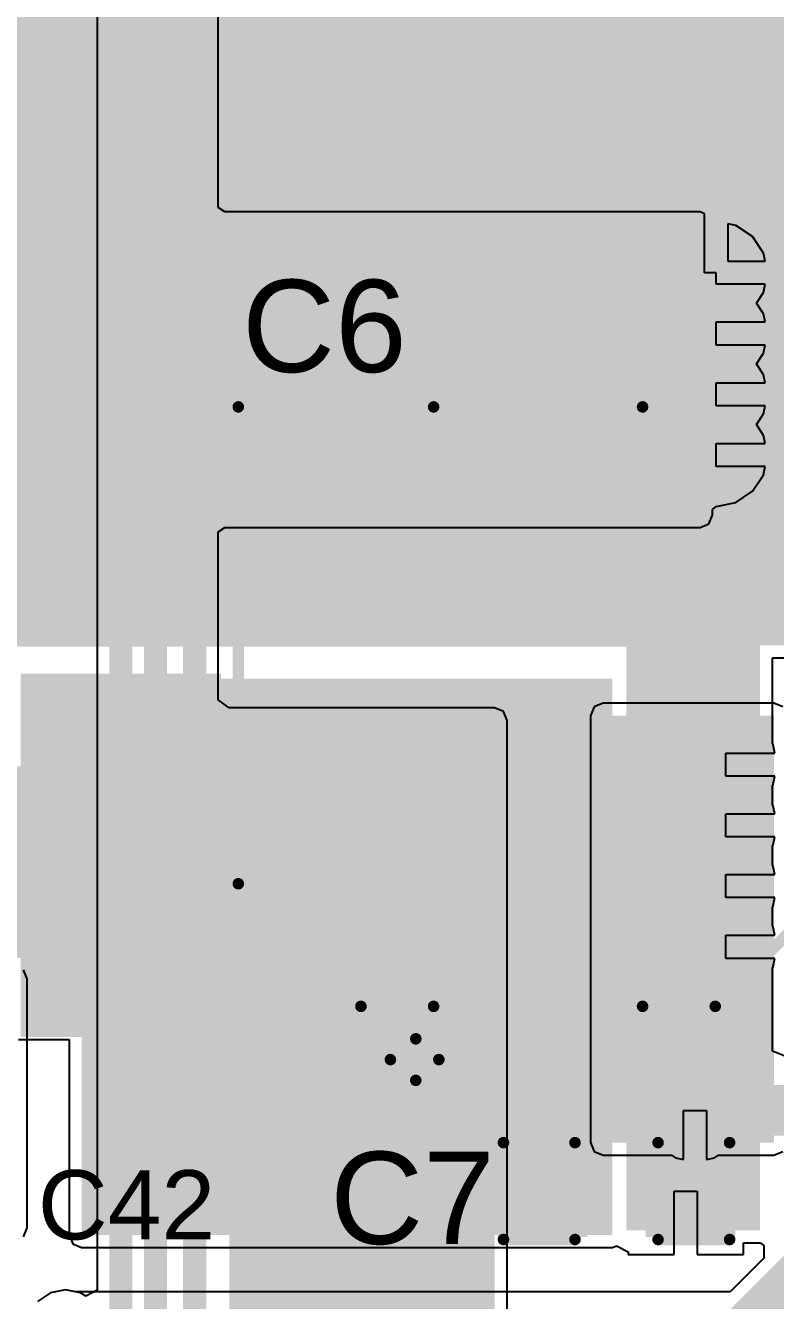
# Model space of a CAD drawing. Header units: millimetres. Extents: x -0.25 to 4.68, y -0.29 to 2.93.
# Drawn here: x 3.297 to 3.622, y 1.878 to 2.43 of the extents above; entities that cross this region are included whole.
import ezdxf

# ---------------------------------------------------------------- set-up
doc = ezdxf.new("R2010")
doc.units = ezdxf.units.MM
doc.header["$MEASUREMENT"] = 0
for name, color, linetype in [('BottomLayer', 5, 'Continuous'), ('BottomSolder', 6, 'Continuous'), ('TopLayer', 1, 'Continuous'), ('TopOverlay', 2, 'Continuous'), ('TopPaste', 8, 'Continuous'), ('TopSolder', 216, 'Continuous'), ('ViaHoleLayer', 16, 'Continuous')]:
    doc.layers.add(name, color=color, linetype=linetype)
doc.styles.add('Arial', font='arial.ttf', dxfattribs={"height": 0.2})

# ---------------------------------------------------------------- blocks, each defined once
blk = doc.blocks.new('20SVPF120M_36')
at = {"layer": 'TopLayer'}
for points in [[(-0.17913, 0.0315), (-0.04134, 0.0315), (-0.04134, -0.0315), (-0.17913, -0.0315)], [(0.04134, 0.0315), (0.17913, 0.0315), (0.17913, -0.0315), (0.04134, -0.0315)]]:
    blk.add_hatch(color=1, dxfattribs=at).paths.add_polyline_path(points)
at = {"layer": 'TopPaste'}
for points in [[(-0.17913, 0.0315), (-0.04134, 0.0315), (-0.04134, -0.0315), (-0.17913, -0.0315)], [(0.04134, 0.0315), (0.17913, 0.0315), (0.17913, -0.0315), (0.04134, -0.0315)]]:
    blk.add_hatch(color=8, dxfattribs=at).paths.add_polyline_path(points)
at = {"layer": 'TopSolder'}
for points in [[(-0.18313, 0.0355), (-0.03734, 0.0355), (-0.03734, -0.0355), (-0.18313, -0.0355)], [(0.03734, 0.0355), (0.18313, 0.0355), (0.18313, -0.0355), (0.03734, -0.0355)]]:
    blk.add_hatch(color=216, dxfattribs=at).paths.add_polyline_path(points)
at = {"layer": 'TopOverlay', "const_width": 0.005}
for points in [[(-0.07677, 0.12992), (-0.12992, 0.07677)], [(-0.07677, 0.12992), (0.12992, 0.12992)], [(0.12992, 0.12992), (0.12992, 0.04528)], [(-0.12992, 0.07677), (-0.12992, 0.04528)], [(-0.153, 0.064), (-0.153, 0.043)], [(-0.162, 0.053), (-0.144, 0.053)], [(-0.12992, -0.04528), (-0.12992, -0.07677)], [(0.12992, -0.04528), (0.12992, -0.12992)], [(-0.12992, -0.07677), (-0.07677, -0.12992)], [(-0.07677, -0.12992), (0.12992, -0.12992)]]:
    blk.add_lwpolyline(points, dxfattribs=at)
at = {"layer": 'TopOverlay', "const_width": 0.0025}
for points in [[(-0.07802, 0.12992, 1), (-0.07552, 0.12992, 1)], [(-0.07802, 0.12992, 1), (-0.07552, 0.12992, 1)], [(0.12867, 0.12992, 1), (0.13117, 0.12992, 1)], [(0.12867, 0.12992, 1), (0.13117, 0.12992, 1)], [(-0.13117, 0.07677, 1), (-0.12867, 0.07677, 1)], [(-0.13117, 0.07677, 1), (-0.12867, 0.07677, 1)], [(-0.15425, 0.064, 1), (-0.15175, 0.064, 1)], [(-0.16325, 0.053, 1), (-0.16075, 0.053, 1)], [(-0.14525, 0.053, 1), (-0.14275, 0.053, 1)], [(-0.15425, 0.043, 1), (-0.15175, 0.043, 1)], [(-0.13117, 0.04528, 1), (-0.12867, 0.04528, 1)], [(0.12867, 0.04528, 1), (0.13117, 0.04528, 1)], [(-0.13117, -0.04528, 1), (-0.12867, -0.04528, 1)], [(0.12867, -0.04528, 1), (0.13117, -0.04528, 1)], [(-0.13117, -0.07677, 1), (-0.12867, -0.07677, 1)], [(-0.13117, -0.07677, 1), (-0.12867, -0.07677, 1)], [(-0.07802, -0.12992, 1), (-0.07552, -0.12992, 1)], [(-0.07802, -0.12992, 1), (-0.07552, -0.12992, 1)], [(0.12867, -0.12992, 1), (0.13117, -0.12992, 1)], [(0.12867, -0.12992, 1), (0.13117, -0.12992, 1)]]:
    blk.add_lwpolyline(points, format="xyb", close=True, dxfattribs=at)
blk = doc.blocks.new('SOT__223_53')
at = {"layer": 'TopLayer'}
for points in [[(-0.0748, 0.15945), (0.0748, 0.15945), (0.0748, 0.08071), (-0.0748, 0.08071)], [(-0.12008, -0.08071), (-0.06102, -0.08071), (-0.06102, -0.15945), (-0.12008, -0.15945)], [(-0.02953, -0.08071), (0.02953, -0.08071), (0.02953, -0.15945), (-0.02953, -0.15945)], [(0.06102, -0.08071), (0.12008, -0.08071), (0.12008, -0.15945), (0.06102, -0.15945)]]:
    blk.add_hatch(color=1, dxfattribs=at).paths.add_polyline_path(points)
at = {"layer": 'TopPaste'}
for points in [[(-0.0748, 0.15945), (0.0748, 0.15945), (0.0748, 0.08071), (-0.0748, 0.08071)], [(-0.12008, -0.08071), (-0.06102, -0.08071), (-0.06102, -0.15945), (-0.12008, -0.15945)], [(-0.02953, -0.08071), (0.02953, -0.08071), (0.02953, -0.15945), (-0.02953, -0.15945)], [(0.06102, -0.08071), (0.12008, -0.08071), (0.12008, -0.15945), (0.06102, -0.15945)]]:
    blk.add_hatch(color=8, dxfattribs=at).paths.add_polyline_path(points)
at = {"layer": 'TopSolder'}
for points in [[(-0.0788, 0.16345), (0.0788, 0.16345), (0.0788, 0.07671), (-0.0788, 0.07671)], [(-0.12408, -0.07671), (-0.05702, -0.07671), (-0.05702, -0.16345), (-0.12408, -0.16345)], [(-0.03353, -0.07671), (0.03353, -0.07671), (0.03353, -0.16345), (-0.03353, -0.16345)], [(0.05702, -0.07671), (0.12408, -0.07671), (0.12408, -0.16345), (0.05702, -0.16345)]]:
    blk.add_hatch(color=216, dxfattribs=at).paths.add_polyline_path(points)
at = {"layer": 'TopOverlay'}
for points, const_width in [([(-0.13, -0.072), (-0.13, 0.071)], 0.005), ([(0.13, 0.071), (-0.13, 0.071)], 0.005), ([(0.13, -0.072), (0.13, 0.071)], 0.005), ([(0.13, -0.072), (-0.13, -0.072)], 0.005), ([(-0.132, -0.126), (-0.132, -0.116)], 0.00787), ([(-0.127, -0.121), (-0.132, -0.116)], 0.00787), ([(-0.132, -0.126), (-0.127, -0.121)], 0.00787)]:
    blk.add_lwpolyline(points, dxfattribs=dict(at, const_width=const_width))
for points, const_width in [([(-0.13125, 0.071, 1), (-0.12875, 0.071, 1)], 0.0025), ([(-0.13125, 0.071, 1), (-0.12875, 0.071, 1)], 0.0025), ([(0.12875, 0.071, 1), (0.13125, 0.071, 1)], 0.0025), ([(0.12875, 0.071, 1), (0.13125, 0.071, 1)], 0.0025), ([(-0.13125, -0.072, 1), (-0.12875, -0.072, 1)], 0.0025), ([(-0.13125, -0.072, 1), (-0.12875, -0.072, 1)], 0.0025), ([(0.12875, -0.072, 1), (0.13125, -0.072, 1)], 0.0025), ([(0.12875, -0.072, 1), (0.13125, -0.072, 1)], 0.0025), ([(-0.13397, -0.116, 1), (-0.13003, -0.116, 1)], 0.00394), ([(-0.13397, -0.116, 1), (-0.13003, -0.116, 1)], 0.00394), ([(-0.12897, -0.121, 1), (-0.12503, -0.121, 1)], 0.00394), ([(-0.12897, -0.121, 1), (-0.12503, -0.121, 1)], 0.00394), ([(-0.13397, -0.126, 1), (-0.13003, -0.126, 1)], 0.00394), ([(-0.13397, -0.126, 1), (-0.13003, -0.126, 1)], 0.00394)]:
    blk.add_lwpolyline(points, format="xyb", close=True, dxfattribs=dict(at, const_width=const_width))
blk = doc.blocks.new('C___0603_210')
at = {"layer": 'TopLayer'}
for points in [[(-0.015, 0.0175), (-0.015, -0.0175), (-0.045, -0.0175), (-0.045, 0.0175)], [(0.045, 0.0175), (0.045, -0.0175), (0.015, -0.0175), (0.015, 0.0175)]]:
    blk.add_hatch(color=1, dxfattribs=at).paths.add_polyline_path(points)
at = {"layer": 'TopPaste'}
for points in [[(-0.015, 0.0175), (-0.015, -0.0175), (-0.045, -0.0175), (-0.045, 0.0175)], [(0.045, 0.0175), (0.045, -0.0175), (0.015, -0.0175), (0.015, 0.0175)]]:
    blk.add_hatch(color=8, dxfattribs=at).paths.add_polyline_path(points)
at = {"layer": 'TopSolder'}
for points in [[(-0.01264, 0.01986), (-0.01264, -0.01986), (-0.04736, -0.01986), (-0.04736, 0.01986)], [(0.04736, 0.01986), (0.04736, -0.01986), (0.01264, -0.01986), (0.01264, 0.01986)]]:
    blk.add_hatch(color=216, dxfattribs=at).paths.add_polyline_path(points)
at = {"layer": 'TopOverlay', "const_width": 0.005}
for points in [[(-0.018, 0.021), (-0.049, 0.021)], [(-0.049, 0.021), (-0.049, -0.021)], [(0.049, 0.021), (0.018, 0.021)], [(0.049, 0.021), (0.049, -0.021)], [(-0.018, -0.021), (-0.049, -0.021)], [(0.049, -0.021), (0.018, -0.021)]]:
    blk.add_lwpolyline(points, dxfattribs=at)
at = {"layer": 'TopOverlay', "const_width": 0.0025}
for points in [[(-0.05025, 0.021, 1), (-0.04775, 0.021, 1)], [(-0.05025, 0.021, 1), (-0.04775, 0.021, 1)], [(-0.01925, 0.021, 1), (-0.01675, 0.021, 1)], [(0.01675, 0.021, 1), (0.01925, 0.021, 1)], [(0.04775, 0.021, 1), (0.05025, 0.021, 1)], [(0.04775, 0.021, 1), (0.05025, 0.021, 1)], [(-0.05025, -0.021, 1), (-0.04775, -0.021, 1)], [(-0.05025, -0.021, 1), (-0.04775, -0.021, 1)], [(-0.01925, -0.021, 1), (-0.01675, -0.021, 1)], [(0.01675, -0.021, 1), (0.01925, -0.021, 1)], [(0.04775, -0.021, 1), (0.05025, -0.021, 1)], [(0.04775, -0.021, 1), (0.05025, -0.021, 1)]]:
    blk.add_lwpolyline(points, format="xyb", close=True, dxfattribs=at)

msp = doc.modelspace()

# ---------------------------------------------------------------- hatches: boundary and pattern name
at = {"layer": 'BottomLayer'}
for points in [[(3.383, 2.218), (3.589, 2.218), (3.589, 2.344), (3.383, 2.344)], [(3.385, 1.753), (3.5, 1.753), (3.5, 2.129), (3.385, 2.129)], [(3.547, 1.94595), (3.621, 1.94595), (3.621, 2.131), (3.547, 2.131)]]:
    msp.add_hatch(color=5, dxfattribs=at).paths.add_polyline_path(points)
h = msp.add_hatch(color=5, dxfattribs=at)
edge = h.paths.add_edge_path()
edge.add_arc((3.445, 2.323), 0.01181, 0, 360)
h = msp.add_hatch(color=5, dxfattribs=at)
edge = h.paths.add_edge_path()
edge.add_arc((3.4696, 2.323), 0.01181, 0, 360)
h = msp.add_hatch(color=5, dxfattribs=at)
edge = h.paths.add_edge_path()
edge.add_arc((3.5714, 2.323), 0.01181, 0, 360)
h = msp.add_hatch(color=5, dxfattribs=at)
edge = h.paths.add_edge_path()
edge.add_arc((3.596, 2.323), 0.01181, 0, 360)
h = msp.add_hatch(color=5, dxfattribs=at)
edge = h.paths.add_edge_path()
edge.add_arc((3.445, 2.297), 0.01181, 0, 360)
h = msp.add_hatch(color=5, dxfattribs=at)
edge = h.paths.add_edge_path()
edge.add_arc((3.4696, 2.297), 0.01181, 0, 360)
h = msp.add_hatch(color=5, dxfattribs=at)
edge = h.paths.add_edge_path()
edge.add_arc((3.5714, 2.29667), 0.01181, 0, 360)
h = msp.add_hatch(color=5, dxfattribs=at)
edge = h.paths.add_edge_path()
edge.add_arc((3.596, 2.29667), 0.01181, 0, 360)
h = msp.add_hatch(color=5, dxfattribs=at)
edge = h.paths.add_edge_path()
edge.add_arc((3.445, 2.27), 0.01181, 0, 360)
h = msp.add_hatch(color=5, dxfattribs=at)
edge = h.paths.add_edge_path()
edge.add_arc((3.4696, 2.27), 0.01181, 0, 360)
h = msp.add_hatch(color=5, dxfattribs=at)
edge = h.paths.add_edge_path()
edge.add_arc((3.5714, 2.27033), 0.01181, 0, 360)
h = msp.add_hatch(color=5, dxfattribs=at)
edge = h.paths.add_edge_path()
edge.add_arc((3.596, 2.27033), 0.01181, 0, 360)
h = msp.add_hatch(color=5, dxfattribs=at)
edge = h.paths.add_edge_path()
edge.add_arc((3.445, 2.244), 0.01181, 0, 360)
h = msp.add_hatch(color=5, dxfattribs=at)
edge = h.paths.add_edge_path()
edge.add_arc((3.4696, 2.244), 0.01181, 0, 360)
h = msp.add_hatch(color=5, dxfattribs=at)
edge = h.paths.add_edge_path()
edge.add_arc((3.5714, 2.244), 0.01181, 0, 360)
h = msp.add_hatch(color=5, dxfattribs=at)
edge = h.paths.add_edge_path()
edge.add_arc((3.596, 2.244), 0.01181, 0, 360)
h = msp.add_hatch(color=5, dxfattribs=at)
edge = h.paths.add_edge_path()
edge.add_arc((3.44718, 2.10982), 0.01181, 0, 360)
h = msp.add_hatch(color=5, dxfattribs=at)
edge = h.paths.add_edge_path()
edge.add_arc((3.47178, 2.10982), 0.01181, 0, 360)
h = msp.add_hatch(color=5, dxfattribs=at)
edge = h.paths.add_edge_path()
edge.add_arc((3.57558, 2.10982), 0.01181, 0, 360)
h = msp.add_hatch(color=5, dxfattribs=at)
edge = h.paths.add_edge_path()
edge.add_arc((3.60018, 2.10982), 0.01181, 0, 360)
h = msp.add_hatch(color=5, dxfattribs=at)
edge = h.paths.add_edge_path()
edge.add_arc((3.44718, 2.08382), 0.01181, 0, 360)
h = msp.add_hatch(color=5, dxfattribs=at)
edge = h.paths.add_edge_path()
edge.add_arc((3.47178, 2.08382), 0.01181, 0, 360)
h = msp.add_hatch(color=5, dxfattribs=at)
edge = h.paths.add_edge_path()
edge.add_arc((3.57558, 2.08348), 0.01181, 0, 360)
h = msp.add_hatch(color=5, dxfattribs=at)
edge = h.paths.add_edge_path()
edge.add_arc((3.60018, 2.08348), 0.01181, 0, 360)
h = msp.add_hatch(color=5, dxfattribs=at)
edge = h.paths.add_edge_path()
edge.add_arc((3.44718, 2.05682), 0.01181, 0, 360)
h = msp.add_hatch(color=5, dxfattribs=at)
edge = h.paths.add_edge_path()
edge.add_arc((3.47178, 2.05682), 0.01181, 0, 360)
h = msp.add_hatch(color=5, dxfattribs=at)
edge = h.paths.add_edge_path()
edge.add_arc((3.57558, 2.05715), 0.01181, 0, 360)
h = msp.add_hatch(color=5, dxfattribs=at)
edge = h.paths.add_edge_path()
edge.add_arc((3.60018, 2.05715), 0.01181, 0, 360)
h = msp.add_hatch(color=5, dxfattribs=at)
edge = h.paths.add_edge_path()
edge.add_arc((3.44718, 2.03082), 0.01181, 0, 360)
h = msp.add_hatch(color=5, dxfattribs=at)
edge = h.paths.add_edge_path()
edge.add_arc((3.47178, 2.03082), 0.01181, 0, 360)
h = msp.add_hatch(color=5, dxfattribs=at)
edge = h.paths.add_edge_path()
edge.add_arc((3.57558, 2.03082), 0.01181, 0, 360)
h = msp.add_hatch(color=5, dxfattribs=at)
edge = h.paths.add_edge_path()
edge.add_arc((3.60018, 2.03082), 0.01181, 0, 360)
h = msp.add_hatch(color=5, dxfattribs=at)
edge = h.paths.add_edge_path()
edge.add_arc((3.58682, 1.95995), 0.01181, 0, 360)
h = msp.add_hatch(color=5, dxfattribs=at)
edge = h.paths.add_edge_path()
edge.add_arc((3.426, 1.924), 0.01181, 0, 360)
at = {"layer": 'BottomSolder'}
h = msp.add_hatch(color=6, dxfattribs=at)
edge = h.paths.add_edge_path()
edge.add_arc((3.445, 2.323), 0.00591, 0, 360)
h = msp.add_hatch(color=6, dxfattribs=at)
edge = h.paths.add_edge_path()
edge.add_arc((3.4696, 2.323), 0.00591, 0, 360)
h = msp.add_hatch(color=6, dxfattribs=at)
edge = h.paths.add_edge_path()
edge.add_arc((3.5714, 2.323), 0.00591, 0, 360)
h = msp.add_hatch(color=6, dxfattribs=at)
edge = h.paths.add_edge_path()
edge.add_arc((3.596, 2.323), 0.00591, 0, 360)
h = msp.add_hatch(color=6, dxfattribs=at)
edge = h.paths.add_edge_path()
edge.add_arc((3.445, 2.297), 0.00591, 0, 360)
h = msp.add_hatch(color=6, dxfattribs=at)
edge = h.paths.add_edge_path()
edge.add_arc((3.4696, 2.297), 0.00591, 0, 360)
h = msp.add_hatch(color=6, dxfattribs=at)
edge = h.paths.add_edge_path()
edge.add_arc((3.5714, 2.29667), 0.00591, 0, 360)
h = msp.add_hatch(color=6, dxfattribs=at)
edge = h.paths.add_edge_path()
edge.add_arc((3.596, 2.29667), 0.00591, 0, 360)
h = msp.add_hatch(color=6, dxfattribs=at)
edge = h.paths.add_edge_path()
edge.add_arc((3.445, 2.27), 0.00591, 0, 360)
h = msp.add_hatch(color=6, dxfattribs=at)
edge = h.paths.add_edge_path()
edge.add_arc((3.4696, 2.27), 0.00591, 0, 360)
h = msp.add_hatch(color=6, dxfattribs=at)
edge = h.paths.add_edge_path()
edge.add_arc((3.5714, 2.27033), 0.00591, 0, 360)
h = msp.add_hatch(color=6, dxfattribs=at)
edge = h.paths.add_edge_path()
edge.add_arc((3.596, 2.27033), 0.00591, 0, 360)
h = msp.add_hatch(color=6, dxfattribs=at)
edge = h.paths.add_edge_path()
edge.add_arc((3.445, 2.244), 0.00591, 0, 360)
h = msp.add_hatch(color=6, dxfattribs=at)
edge = h.paths.add_edge_path()
edge.add_arc((3.4696, 2.244), 0.00591, 0, 360)
h = msp.add_hatch(color=6, dxfattribs=at)
edge = h.paths.add_edge_path()
edge.add_arc((3.5714, 2.244), 0.00591, 0, 360)
h = msp.add_hatch(color=6, dxfattribs=at)
edge = h.paths.add_edge_path()
edge.add_arc((3.596, 2.244), 0.00591, 0, 360)
h = msp.add_hatch(color=6, dxfattribs=at)
edge = h.paths.add_edge_path()
edge.add_arc((3.44718, 2.10982), 0.00591, 0, 360)
h = msp.add_hatch(color=6, dxfattribs=at)
edge = h.paths.add_edge_path()
edge.add_arc((3.47178, 2.10982), 0.00591, 0, 360)
h = msp.add_hatch(color=6, dxfattribs=at)
edge = h.paths.add_edge_path()
edge.add_arc((3.57558, 2.10982), 0.00591, 0, 360)
h = msp.add_hatch(color=6, dxfattribs=at)
edge = h.paths.add_edge_path()
edge.add_arc((3.60018, 2.10982), 0.00591, 0, 360)
h = msp.add_hatch(color=6, dxfattribs=at)
edge = h.paths.add_edge_path()
edge.add_arc((3.44718, 2.08382), 0.00591, 0, 360)
h = msp.add_hatch(color=6, dxfattribs=at)
edge = h.paths.add_edge_path()
edge.add_arc((3.47178, 2.08382), 0.00591, 0, 360)
h = msp.add_hatch(color=6, dxfattribs=at)
edge = h.paths.add_edge_path()
edge.add_arc((3.57558, 2.08348), 0.00591, 0, 360)
h = msp.add_hatch(color=6, dxfattribs=at)
edge = h.paths.add_edge_path()
edge.add_arc((3.60018, 2.08348), 0.00591, 0, 360)
h = msp.add_hatch(color=6, dxfattribs=at)
edge = h.paths.add_edge_path()
edge.add_arc((3.44718, 2.05682), 0.00591, 0, 360)
h = msp.add_hatch(color=6, dxfattribs=at)
edge = h.paths.add_edge_path()
edge.add_arc((3.47178, 2.05682), 0.00591, 0, 360)
h = msp.add_hatch(color=6, dxfattribs=at)
edge = h.paths.add_edge_path()
edge.add_arc((3.57558, 2.05715), 0.00591, 0, 360)
h = msp.add_hatch(color=6, dxfattribs=at)
edge = h.paths.add_edge_path()
edge.add_arc((3.60018, 2.05715), 0.00591, 0, 360)
h = msp.add_hatch(color=6, dxfattribs=at)
edge = h.paths.add_edge_path()
edge.add_arc((3.44718, 2.03082), 0.00591, 0, 360)
h = msp.add_hatch(color=6, dxfattribs=at)
edge = h.paths.add_edge_path()
edge.add_arc((3.47178, 2.03082), 0.00591, 0, 360)
h = msp.add_hatch(color=6, dxfattribs=at)
edge = h.paths.add_edge_path()
edge.add_arc((3.57558, 2.03082), 0.00591, 0, 360)
h = msp.add_hatch(color=6, dxfattribs=at)
edge = h.paths.add_edge_path()
edge.add_arc((3.60018, 2.03082), 0.00591, 0, 360)
h = msp.add_hatch(color=6, dxfattribs=at)
edge = h.paths.add_edge_path()
edge.add_arc((3.58682, 1.95995), 0.00591, 0, 360)
h = msp.add_hatch(color=6, dxfattribs=at)
edge = h.paths.add_edge_path()
edge.add_arc((3.426, 1.924), 0.00591, 0, 360)
at = {"layer": 'TopLayer'}
for points in [[(3, 2.161), (3.55782, 2.161), (3.55782, 2.68395), (3, 2.68395)], [(3.45482, 2.16152), (3.78582, 2.16152), (3.78582, 2.53495), (3.45482, 2.53495)], [(3.557, 1.90795), (3.615, 1.90795), (3.615, 2.18295), (3.557, 2.18295)], [(3.321, 1.90595), (3.551, 1.90595), (3.551, 2.147), (3.321, 2.147)], [(3.059, 2.026), (3.303, 2.026), (3.303, 2.109), (3.059, 2.109)]]:
    msp.add_hatch(color=1, dxfattribs=at).paths.add_polyline_path(points)
h = msp.add_hatch(color=1, dxfattribs=at)
edge = h.paths.add_edge_path()
edge.add_arc((3.445, 2.323), 0.01181, 0, 360)
h = msp.add_hatch(color=1, dxfattribs=at)
edge = h.paths.add_edge_path()
edge.add_arc((3.4696, 2.323), 0.01181, 0, 360)
h = msp.add_hatch(color=1, dxfattribs=at)
edge = h.paths.add_edge_path()
edge.add_arc((3.5714, 2.323), 0.01181, 0, 360)
h = msp.add_hatch(color=1, dxfattribs=at)
edge = h.paths.add_edge_path()
edge.add_arc((3.596, 2.323), 0.01181, 0, 360)
h = msp.add_hatch(color=1, dxfattribs=at)
edge = h.paths.add_edge_path()
edge.add_arc((3.445, 2.297), 0.01181, 0, 360)
h = msp.add_hatch(color=1, dxfattribs=at)
edge = h.paths.add_edge_path()
edge.add_arc((3.4696, 2.297), 0.01181, 0, 360)
h = msp.add_hatch(color=1, dxfattribs=at)
edge = h.paths.add_edge_path()
edge.add_arc((3.5714, 2.29667), 0.01181, 0, 360)
h = msp.add_hatch(color=1, dxfattribs=at)
edge = h.paths.add_edge_path()
edge.add_arc((3.596, 2.29667), 0.01181, 0, 360)
h = msp.add_hatch(color=1, dxfattribs=at)
edge = h.paths.add_edge_path()
edge.add_arc((3.445, 2.27), 0.01181, 0, 360)
h = msp.add_hatch(color=1, dxfattribs=at)
edge = h.paths.add_edge_path()
edge.add_arc((3.4696, 2.27), 0.01181, 0, 360)
h = msp.add_hatch(color=1, dxfattribs=at)
edge = h.paths.add_edge_path()
edge.add_arc((3.5714, 2.27033), 0.01181, 0, 360)
h = msp.add_hatch(color=1, dxfattribs=at)
edge = h.paths.add_edge_path()
edge.add_arc((3.596, 2.27033), 0.01181, 0, 360)
h = msp.add_hatch(color=1, dxfattribs=at)
edge = h.paths.add_edge_path()
edge.add_arc((3.445, 2.244), 0.01181, 0, 360)
h = msp.add_hatch(color=1, dxfattribs=at)
edge = h.paths.add_edge_path()
edge.add_arc((3.4696, 2.244), 0.01181, 0, 360)
h = msp.add_hatch(color=1, dxfattribs=at)
edge = h.paths.add_edge_path()
edge.add_arc((3.5714, 2.244), 0.01181, 0, 360)
h = msp.add_hatch(color=1, dxfattribs=at)
edge = h.paths.add_edge_path()
edge.add_arc((3.596, 2.244), 0.01181, 0, 360)
h = msp.add_hatch(color=1, dxfattribs=at)
edge = h.paths.add_edge_path()
edge.add_arc((3.44718, 2.10982), 0.01181, 0, 360)
h = msp.add_hatch(color=1, dxfattribs=at)
edge = h.paths.add_edge_path()
edge.add_arc((3.47178, 2.10982), 0.01181, 0, 360)
h = msp.add_hatch(color=1, dxfattribs=at)
edge = h.paths.add_edge_path()
edge.add_arc((3.57558, 2.10982), 0.01181, 0, 360)
h = msp.add_hatch(color=1, dxfattribs=at)
edge = h.paths.add_edge_path()
edge.add_arc((3.60018, 2.10982), 0.01181, 0, 360)
h = msp.add_hatch(color=1, dxfattribs=at)
edge = h.paths.add_edge_path()
edge.add_arc((3.44718, 2.08382), 0.01181, 0, 360)
h = msp.add_hatch(color=1, dxfattribs=at)
edge = h.paths.add_edge_path()
edge.add_arc((3.47178, 2.08382), 0.01181, 0, 360)
h = msp.add_hatch(color=1, dxfattribs=at)
edge = h.paths.add_edge_path()
edge.add_arc((3.57558, 2.08348), 0.01181, 0, 360)
h = msp.add_hatch(color=1, dxfattribs=at)
edge = h.paths.add_edge_path()
edge.add_arc((3.60018, 2.08348), 0.01181, 0, 360)
h = msp.add_hatch(color=1, dxfattribs=at)
edge = h.paths.add_edge_path()
edge.add_arc((3.44718, 2.05682), 0.01181, 0, 360)
h = msp.add_hatch(color=1, dxfattribs=at)
edge = h.paths.add_edge_path()
edge.add_arc((3.47178, 2.05682), 0.01181, 0, 360)
h = msp.add_hatch(color=1, dxfattribs=at)
edge = h.paths.add_edge_path()
edge.add_arc((3.57558, 2.05715), 0.01181, 0, 360)
h = msp.add_hatch(color=1, dxfattribs=at)
edge = h.paths.add_edge_path()
edge.add_arc((3.60018, 2.05715), 0.01181, 0, 360)
h = msp.add_hatch(color=1, dxfattribs=at)
edge = h.paths.add_edge_path()
edge.add_arc((3.44718, 2.03082), 0.01181, 0, 360)
h = msp.add_hatch(color=1, dxfattribs=at)
edge = h.paths.add_edge_path()
edge.add_arc((3.47178, 2.03082), 0.01181, 0, 360)
h = msp.add_hatch(color=1, dxfattribs=at)
edge = h.paths.add_edge_path()
edge.add_arc((3.57558, 2.03082), 0.01181, 0, 360)
h = msp.add_hatch(color=1, dxfattribs=at)
edge = h.paths.add_edge_path()
edge.add_arc((3.60018, 2.03082), 0.01181, 0, 360)
h = msp.add_hatch(color=1, dxfattribs=at)
edge = h.paths.add_edge_path()
edge.add_arc((3.58682, 1.95995), 0.01181, 0, 360)
h = msp.add_hatch(color=1, dxfattribs=at)
edge = h.paths.add_edge_path()
edge.add_arc((3.426, 1.924), 0.01181, 0, 360)
at = {"layer": 'TopSolder'}
h = msp.add_hatch(color=216, dxfattribs=at)
edge = h.paths.add_edge_path()
edge.add_arc((3.445, 2.323), 0.00591, 0, 360)
h = msp.add_hatch(color=216, dxfattribs=at)
edge = h.paths.add_edge_path()
edge.add_arc((3.4696, 2.323), 0.00591, 0, 360)
h = msp.add_hatch(color=216, dxfattribs=at)
edge = h.paths.add_edge_path()
edge.add_arc((3.5714, 2.323), 0.00591, 0, 360)
h = msp.add_hatch(color=216, dxfattribs=at)
edge = h.paths.add_edge_path()
edge.add_arc((3.596, 2.323), 0.00591, 0, 360)
h = msp.add_hatch(color=216, dxfattribs=at)
edge = h.paths.add_edge_path()
edge.add_arc((3.445, 2.297), 0.00591, 0, 360)
h = msp.add_hatch(color=216, dxfattribs=at)
edge = h.paths.add_edge_path()
edge.add_arc((3.4696, 2.297), 0.00591, 0, 360)
h = msp.add_hatch(color=216, dxfattribs=at)
edge = h.paths.add_edge_path()
edge.add_arc((3.5714, 2.29667), 0.00591, 0, 360)
h = msp.add_hatch(color=216, dxfattribs=at)
edge = h.paths.add_edge_path()
edge.add_arc((3.596, 2.29667), 0.00591, 0, 360)
h = msp.add_hatch(color=216, dxfattribs=at)
edge = h.paths.add_edge_path()
edge.add_arc((3.445, 2.27), 0.00591, 0, 360)
h = msp.add_hatch(color=216, dxfattribs=at)
edge = h.paths.add_edge_path()
edge.add_arc((3.4696, 2.27), 0.00591, 0, 360)
h = msp.add_hatch(color=216, dxfattribs=at)
edge = h.paths.add_edge_path()
edge.add_arc((3.5714, 2.27033), 0.00591, 0, 360)
h = msp.add_hatch(color=216, dxfattribs=at)
edge = h.paths.add_edge_path()
edge.add_arc((3.596, 2.27033), 0.00591, 0, 360)
h = msp.add_hatch(color=216, dxfattribs=at)
edge = h.paths.add_edge_path()
edge.add_arc((3.445, 2.244), 0.00591, 0, 360)
h = msp.add_hatch(color=216, dxfattribs=at)
edge = h.paths.add_edge_path()
edge.add_arc((3.4696, 2.244), 0.00591, 0, 360)
h = msp.add_hatch(color=216, dxfattribs=at)
edge = h.paths.add_edge_path()
edge.add_arc((3.5714, 2.244), 0.00591, 0, 360)
h = msp.add_hatch(color=216, dxfattribs=at)
edge = h.paths.add_edge_path()
edge.add_arc((3.596, 2.244), 0.00591, 0, 360)
h = msp.add_hatch(color=216, dxfattribs=at)
edge = h.paths.add_edge_path()
edge.add_arc((3.44718, 2.10982), 0.00591, 0, 360)
h = msp.add_hatch(color=216, dxfattribs=at)
edge = h.paths.add_edge_path()
edge.add_arc((3.47178, 2.10982), 0.00591, 0, 360)
h = msp.add_hatch(color=216, dxfattribs=at)
edge = h.paths.add_edge_path()
edge.add_arc((3.57558, 2.10982), 0.00591, 0, 360)
h = msp.add_hatch(color=216, dxfattribs=at)
edge = h.paths.add_edge_path()
edge.add_arc((3.60018, 2.10982), 0.00591, 0, 360)
h = msp.add_hatch(color=216, dxfattribs=at)
edge = h.paths.add_edge_path()
edge.add_arc((3.44718, 2.08382), 0.00591, 0, 360)
h = msp.add_hatch(color=216, dxfattribs=at)
edge = h.paths.add_edge_path()
edge.add_arc((3.47178, 2.08382), 0.00591, 0, 360)
h = msp.add_hatch(color=216, dxfattribs=at)
edge = h.paths.add_edge_path()
edge.add_arc((3.57558, 2.08348), 0.00591, 0, 360)
h = msp.add_hatch(color=216, dxfattribs=at)
edge = h.paths.add_edge_path()
edge.add_arc((3.60018, 2.08348), 0.00591, 0, 360)
h = msp.add_hatch(color=216, dxfattribs=at)
edge = h.paths.add_edge_path()
edge.add_arc((3.44718, 2.05682), 0.00591, 0, 360)
h = msp.add_hatch(color=216, dxfattribs=at)
edge = h.paths.add_edge_path()
edge.add_arc((3.47178, 2.05682), 0.00591, 0, 360)
h = msp.add_hatch(color=216, dxfattribs=at)
edge = h.paths.add_edge_path()
edge.add_arc((3.57558, 2.05715), 0.00591, 0, 360)
h = msp.add_hatch(color=216, dxfattribs=at)
edge = h.paths.add_edge_path()
edge.add_arc((3.60018, 2.05715), 0.00591, 0, 360)
h = msp.add_hatch(color=216, dxfattribs=at)
edge = h.paths.add_edge_path()
edge.add_arc((3.44718, 2.03082), 0.00591, 0, 360)
h = msp.add_hatch(color=216, dxfattribs=at)
edge = h.paths.add_edge_path()
edge.add_arc((3.47178, 2.03082), 0.00591, 0, 360)
h = msp.add_hatch(color=216, dxfattribs=at)
edge = h.paths.add_edge_path()
edge.add_arc((3.57558, 2.03082), 0.00591, 0, 360)
h = msp.add_hatch(color=216, dxfattribs=at)
edge = h.paths.add_edge_path()
edge.add_arc((3.60018, 2.03082), 0.00591, 0, 360)
h = msp.add_hatch(color=216, dxfattribs=at)
edge = h.paths.add_edge_path()
edge.add_arc((3.58682, 1.95995), 0.00591, 0, 360)
h = msp.add_hatch(color=216, dxfattribs=at)
edge = h.paths.add_edge_path()
edge.add_arc((3.426, 1.924), 0.00591, 0, 360)
at = {"layer": 'ViaHoleLayer'}
h = msp.add_hatch(color=16, dxfattribs=at)
edge = h.paths.add_edge_path()
edge.add_arc((3.445, 2.323), 0.00591, 0, 360)
h = msp.add_hatch(color=16, dxfattribs=at)
edge = h.paths.add_edge_path()
edge.add_arc((3.4696, 2.323), 0.00591, 0, 360)
h = msp.add_hatch(color=16, dxfattribs=at)
edge = h.paths.add_edge_path()
edge.add_arc((3.5714, 2.323), 0.00591, 0, 360)
h = msp.add_hatch(color=16, dxfattribs=at)
edge = h.paths.add_edge_path()
edge.add_arc((3.596, 2.323), 0.00591, 0, 360)
h = msp.add_hatch(color=16, dxfattribs=at)
edge = h.paths.add_edge_path()
edge.add_arc((3.445, 2.297), 0.00591, 0, 360)
h = msp.add_hatch(color=16, dxfattribs=at)
edge = h.paths.add_edge_path()
edge.add_arc((3.4696, 2.297), 0.00591, 0, 360)
h = msp.add_hatch(color=16, dxfattribs=at)
edge = h.paths.add_edge_path()
edge.add_arc((3.5714, 2.29667), 0.00591, 0, 360)
h = msp.add_hatch(color=16, dxfattribs=at)
edge = h.paths.add_edge_path()
edge.add_arc((3.596, 2.29667), 0.00591, 0, 360)
h = msp.add_hatch(color=16, dxfattribs=at)
edge = h.paths.add_edge_path()
edge.add_arc((3.445, 2.27), 0.00591, 0, 360)
h = msp.add_hatch(color=16, dxfattribs=at)
edge = h.paths.add_edge_path()
edge.add_arc((3.4696, 2.27), 0.00591, 0, 360)
h = msp.add_hatch(color=16, dxfattribs=at)
edge = h.paths.add_edge_path()
edge.add_arc((3.5714, 2.27033), 0.00591, 0, 360)
h = msp.add_hatch(color=16, dxfattribs=at)
edge = h.paths.add_edge_path()
edge.add_arc((3.596, 2.27033), 0.00591, 0, 360)
h = msp.add_hatch(color=16, dxfattribs=at)
edge = h.paths.add_edge_path()
edge.add_arc((3.445, 2.244), 0.00591, 0, 360)
h = msp.add_hatch(color=16, dxfattribs=at)
edge = h.paths.add_edge_path()
edge.add_arc((3.4696, 2.244), 0.00591, 0, 360)
h = msp.add_hatch(color=16, dxfattribs=at)
edge = h.paths.add_edge_path()
edge.add_arc((3.5714, 2.244), 0.00591, 0, 360)
h = msp.add_hatch(color=16, dxfattribs=at)
edge = h.paths.add_edge_path()
edge.add_arc((3.596, 2.244), 0.00591, 0, 360)
h = msp.add_hatch(color=16, dxfattribs=at)
edge = h.paths.add_edge_path()
edge.add_arc((3.44718, 2.10982), 0.00591, 0, 360)
h = msp.add_hatch(color=16, dxfattribs=at)
edge = h.paths.add_edge_path()
edge.add_arc((3.47178, 2.10982), 0.00591, 0, 360)
h = msp.add_hatch(color=16, dxfattribs=at)
edge = h.paths.add_edge_path()
edge.add_arc((3.57558, 2.10982), 0.00591, 0, 360)
h = msp.add_hatch(color=16, dxfattribs=at)
edge = h.paths.add_edge_path()
edge.add_arc((3.60018, 2.10982), 0.00591, 0, 360)
h = msp.add_hatch(color=16, dxfattribs=at)
edge = h.paths.add_edge_path()
edge.add_arc((3.44718, 2.08382), 0.00591, 0, 360)
h = msp.add_hatch(color=16, dxfattribs=at)
edge = h.paths.add_edge_path()
edge.add_arc((3.47178, 2.08382), 0.00591, 0, 360)
h = msp.add_hatch(color=16, dxfattribs=at)
edge = h.paths.add_edge_path()
edge.add_arc((3.57558, 2.08348), 0.00591, 0, 360)
h = msp.add_hatch(color=16, dxfattribs=at)
edge = h.paths.add_edge_path()
edge.add_arc((3.60018, 2.08348), 0.00591, 0, 360)
h = msp.add_hatch(color=16, dxfattribs=at)
edge = h.paths.add_edge_path()
edge.add_arc((3.44718, 2.05682), 0.00591, 0, 360)
h = msp.add_hatch(color=16, dxfattribs=at)
edge = h.paths.add_edge_path()
edge.add_arc((3.47178, 2.05682), 0.00591, 0, 360)
h = msp.add_hatch(color=16, dxfattribs=at)
edge = h.paths.add_edge_path()
edge.add_arc((3.57558, 2.05715), 0.00591, 0, 360)
h = msp.add_hatch(color=16, dxfattribs=at)
edge = h.paths.add_edge_path()
edge.add_arc((3.60018, 2.05715), 0.00591, 0, 360)
h = msp.add_hatch(color=16, dxfattribs=at)
edge = h.paths.add_edge_path()
edge.add_arc((3.44718, 2.03082), 0.00591, 0, 360)
h = msp.add_hatch(color=16, dxfattribs=at)
edge = h.paths.add_edge_path()
edge.add_arc((3.47178, 2.03082), 0.00591, 0, 360)
h = msp.add_hatch(color=16, dxfattribs=at)
edge = h.paths.add_edge_path()
edge.add_arc((3.57558, 2.03082), 0.00591, 0, 360)
h = msp.add_hatch(color=16, dxfattribs=at)
edge = h.paths.add_edge_path()
edge.add_arc((3.60018, 2.03082), 0.00591, 0, 360)
h = msp.add_hatch(color=16, dxfattribs=at)
edge = h.paths.add_edge_path()
edge.add_arc((3.58682, 1.95995), 0.00591, 0, 360)
h = msp.add_hatch(color=16, dxfattribs=at)
edge = h.paths.add_edge_path()
edge.add_arc((3.426, 1.924), 0.00591, 0, 360)

# ---------------------------------------------------------------- linework, layer by layer
at = {"layer": 'BottomLayer'}
for p, q in [((3.3278, 2.69434), (3.3278, 1.88201)), ((3.3802, 2.35129), (3.3802, 2.5879)), ((3.383, 2.34941), (3.3802, 2.35129)), ((3.589, 2.34941), (3.383, 2.34941)), ((3.591, 2.34858), (3.589, 2.34941)), ((3.591, 2.323), (3.591, 2.34858)), ((3.60451, 2.34355), (3.601, 2.34424)), ((3.601, 2.34424), (3.601, 2.328)), ((3.61172, 2.33872), (3.60451, 2.34355)), ((3.61655, 2.33151), (3.61172, 2.33872)), ((3.601, 2.328), (3.61724, 2.328)), ((3.61724, 2.328), (3.61655, 2.33151)), ((3.596, 2.323), (3.591, 2.323)), ((3.596, 2.318), (3.596, 2.323)), ((3.61724, 2.318), (3.596, 2.318)), ((3.61655, 2.31449), (3.61724, 2.318)), ((3.61343, 2.30983), (3.61655, 2.31449)), ((3.61655, 2.30518), (3.61343, 2.30983)), ((3.61724, 2.30167), (3.61655, 2.30518)), ((3.596, 2.29167), (3.596, 2.30167)), ((3.596, 2.30167), (3.61724, 2.30167)), ((3.61724, 2.29167), (3.596, 2.29167)), ((3.61343, 2.2835), (3.61655, 2.28816)), ((3.61655, 2.28816), (3.61724, 2.29167)), ((3.61655, 2.27884), (3.61343, 2.2835)), ((3.61724, 2.27533), (3.61655, 2.27884)), ((3.596, 2.26533), (3.596, 2.27533)), ((3.596, 2.27533), (3.61724, 2.27533)), ((3.61724, 2.26533), (3.596, 2.26533)), ((3.61343, 2.25717), (3.61655, 2.26182)), ((3.61655, 2.26182), (3.61724, 2.26533)), ((3.61655, 2.25251), (3.61343, 2.25717)), ((3.61724, 2.249), (3.61655, 2.25251)), ((3.596, 2.239), (3.596, 2.249)), ((3.596, 2.249), (3.61724, 2.249)), ((3.61724, 2.239), (3.596, 2.239)), ((3.61655, 2.23549), (3.61724, 2.239)), ((3.61172, 2.22828), (3.61655, 2.23549)), ((3.60451, 2.22345), (3.61172, 2.22828)), ((3.59441, 2.22046), (3.596, 2.22176)), ((3.596, 2.22176), (3.60451, 2.22345)), ((3.59283, 2.21417), (3.59441, 2.218)), ((3.59441, 2.218), (3.59441, 2.22046)), ((3.3802, 2.21071), (3.383, 2.21259)), ((3.3802, 2.13783), (3.3802, 2.21071)), ((3.383, 2.21259), (3.589, 2.21259)), ((3.589, 2.21259), (3.59283, 2.21417)), ((3.385, 2.13441), (3.3802, 2.13783)), ((3.5, 2.13441), (3.385, 2.13441)), ((3.50383, 2.13283), (3.5, 2.13441)), ((3.54317, 2.13483), (3.54159, 2.131)), ((3.547, 2.13641), (3.54317, 2.13483)), ((3.621, 2.13641), (3.547, 2.13641)), ((3.62483, 2.13483), (3.621, 2.13641)), ((3.50541, 2.129), (3.50383, 2.13283)), ((3.50541, 1.753), (3.50541, 2.129)), ((3.54159, 2.131), (3.54159, 1.94595)), ((3.29741, 2.017), (3.29583, 2.02083)), ((3.29741, 1.909), (3.29741, 2.017)), ((3.58182, 1.9387), (3.58182, 1.95995)), ((3.58182, 1.95995), (3.59182, 1.95995)), ((3.59182, 1.95995), (3.59182, 1.9387)), ((3.54159, 1.94595), (3.54317, 1.94212)), ((3.54317, 1.94212), (3.547, 1.94054)), ((3.547, 1.94054), (3.57662, 1.94054)), ((3.57662, 1.94054), (3.57831, 1.9394)), ((3.59533, 1.9394), (3.59703, 1.94054)), ((3.59703, 1.94054), (3.621, 1.94054)), ((3.621, 1.94054), (3.62483, 1.94212)), ((3.57831, 1.9394), (3.58182, 1.9387)), ((3.59182, 1.9387), (3.59533, 1.9394)), ((3.29583, 1.90517), (3.29741, 1.909)), ((3.30744, 1.88084), (3.30188, 1.87712)), ((3.314, 1.88214), (3.30744, 1.88084)), ((3.32056, 1.88084), (3.314, 1.88214)), ((3.3228, 1.87934), (3.32056, 1.88084)), ((3.3278, 1.88201), (3.3228, 1.87934))]:
    msp.add_line(p, q, dxfattribs=at)
for points, const_width in [([(3.338, 1.35792), (3.338, 2.69434)], 0.01), ([(3.353, 1.35171), (3.353, 2.68813)], 0.01), ([(3.37, 1.3475), (3.37, 2.59213)], 0.01), ([(3.57082, 1.95995), (3.58682, 1.95995)], 0.022), ([(3.58682, 1.95995), (3.729, 1.95995)], 0.022), ([(3.40982, 1.93995), (3.411, 1.93877)], 0.018), ([(3.411, 1.794), (3.411, 1.93877)], 0.018)]:
    msp.add_lwpolyline(points, dxfattribs=dict(at, const_width=const_width))
for points, const_width in [([(3.56532, 1.95995, 1), (3.57632, 1.95995, 1)], 0.011), ([(3.58132, 1.95995, 1), (3.59232, 1.95995, 1)], 0.011), ([(3.58132, 1.95995, 1), (3.59232, 1.95995, 1)], 0.011), ([(3.40532, 1.93995, 1), (3.41432, 1.93995, 1)], 0.009), ([(3.4065, 1.93877, 1), (3.4155, 1.93877, 1)], 0.009), ([(3.4065, 1.93877, 1), (3.4155, 1.93877, 1)], 0.009)]:
    msp.add_lwpolyline(points, format="xyb", close=True, dxfattribs=dict(at, const_width=const_width))
at = {"layer": 'TopLayer'}
for p, q in [((3.62041, 2.11879), (3.62041, 2.15611)), ((3.62041, 2.15611), (3.78582, 2.15611)), ((3.62072, 2.11833), (3.62041, 2.11879)), ((3.62142, 2.11482), (3.62072, 2.11833)), ((3.60018, 2.10482), (3.60018, 2.11482)), ((3.60018, 2.11482), (3.62142, 2.11482)), ((3.62142, 2.10482), (3.60018, 2.10482)), ((3.62041, 2.10084), (3.62072, 2.1013)), ((3.62041, 2.09246), (3.62041, 2.10084)), ((3.62072, 2.1013), (3.62142, 2.10482)), ((3.62072, 2.09199), (3.62041, 2.09246)), ((3.62142, 2.08848), (3.62072, 2.09199)), ((3.60018, 2.07848), (3.60018, 2.08848)), ((3.60018, 2.08848), (3.62142, 2.08848)), ((3.62142, 2.07848), (3.60018, 2.07848)), ((3.62072, 2.07497), (3.62142, 2.07848)), ((3.62041, 2.07451), (3.62072, 2.07497)), ((3.62041, 2.06612), (3.62041, 2.07451)), ((3.60018, 2.05215), (3.60018, 2.06215)), ((3.60018, 2.06215), (3.62142, 2.06215)), ((3.62072, 2.06566), (3.62041, 2.06612)), ((3.62142, 2.06215), (3.62072, 2.06566)), ((3.62142, 2.05215), (3.60018, 2.05215)), ((3.62072, 2.04864), (3.62142, 2.05215)), ((3.62041, 2.04817), (3.62072, 2.04864)), ((3.62041, 2.03979), (3.62041, 2.04817)), ((3.62072, 2.03933), (3.62041, 2.03979)), ((3.60018, 2.02582), (3.60018, 2.03582)), ((3.60018, 2.03582), (3.62142, 2.03582)), ((3.62142, 2.03582), (3.62072, 2.03933)), ((3.62142, 2.02582), (3.60018, 2.02582)), ((3.62072, 2.0223), (3.62142, 2.02582)), ((3.62041, 2.02184), (3.62072, 2.0223)), ((3.62041, 1.98567), (3.62041, 2.02184)), ((3.29361, 1.9907), (3.31559, 1.9907)), ((3.31559, 1.9907), (3.31559, 1.90595)), ((3.62541, 1.9836), (3.62041, 1.98567)), ((3.57782, 1.89745), (3.57782, 1.92495)), ((3.57782, 1.92495), (3.58782, 1.92495)), ((3.58782, 1.92495), (3.58782, 1.89745)), ((3.31559, 1.90595), (3.31717, 1.90212)), ((3.31717, 1.90212), (3.321, 1.90054)), ((3.551, 1.90054), (3.55282, 1.90129)), ((3.55282, 1.90129), (3.55782, 1.89858)), ((3.60782, 1.89745), (3.60782, 1.90254)), ((3.60782, 1.90254), (3.615, 1.90254)), ((3.615, 1.90254), (3.61669, 1.90141)), ((3.61669, 1.90141), (3.61669, 1.89588)), ((3.321, 1.90054), (3.551, 1.90054)), ((3.55782, 1.89858), (3.55782, 1.89745)), ((3.55782, 1.89745), (3.57782, 1.89745)), ((3.58782, 1.89745), (3.60782, 1.89745)), ((3.61669, 1.89588), (3.60212, 1.88131)), ((3.30744, 1.88084), (3.30188, 1.87712)), ((3.314, 1.88214), (3.30744, 1.88084)), ((3.31816, 1.88131), (3.314, 1.88214)), ((3.60212, 1.88131), (3.31816, 1.88131))]:
    msp.add_line(p, q, dxfattribs=at)
at = {"layer": 'TopLayer', "const_width": 0.022}
for points in [[(3.57051, 1.95964), (3.57082, 1.95995)], [(3.56982, 1.92495), (3.57051, 1.92564)], [(3.60887, 1.865), (3.633, 1.88913)]]:
    msp.add_lwpolyline(points, dxfattribs=at)
at = {"layer": 'TopLayer', "const_width": 0.011}
for points in [[(3.56501, 1.95964, 1), (3.57601, 1.95964, 1)], [(3.56532, 1.95995, 1), (3.57632, 1.95995, 1)], [(3.56432, 1.92495, 1), (3.57532, 1.92495, 1)], [(3.56501, 1.92564, 1), (3.57601, 1.92564, 1)]]:
    msp.add_lwpolyline(points, format="xyb", close=True, dxfattribs=at)

# ---------------------------------------------------------------- block references
for name, p, rotation in [('20SVPF120M_36', (3.51882, 2.13495), 90), ('SOT__223_53', (3.2179, 2.0705), 270), ('C___0603_210', (3.55282, 1.92495), 180)]:
    msp.add_blockref(name, p, dxfattribs=dict(rotation=rotation))

# ---------------------------------------------------------------- texts
at = {"layer": 'TopOverlay', "style": 'Arial'}
for s, height, p in [('C6', 0.04, (3.3905, 2.27996)), ('C7', 0.04, (3.42868, 1.90201)), ('C42', 0.03, (3.30201, 1.904))]:
    msp.add_text(s, height=height, dxfattribs=at).set_placement(p)

doc.saveas('drawing.dxf')
